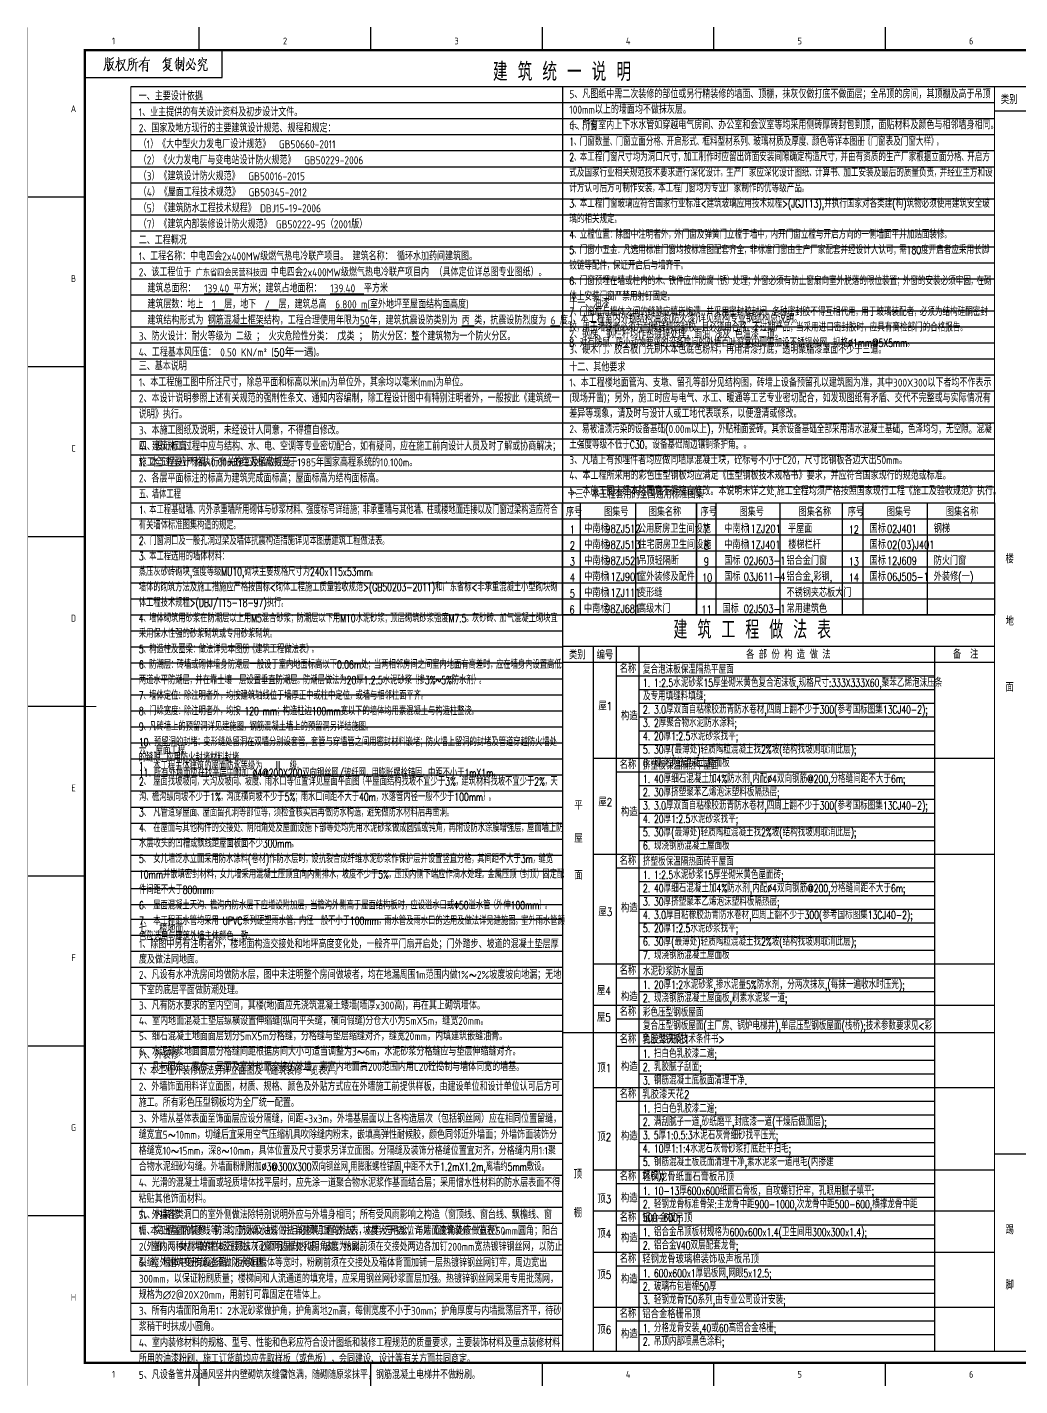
# Model space of a CAD drawing. Extents: x 43191 to 262577, y 21187 to 80637.
# Drawn here: x 43191 to 86589, y 21207 to 80617 of the extents above; entities that cross this region are included whole.
import ezdxf
from ezdxf.enums import TextEntityAlignment as Align

# ---------------------------------------------------------------- set-up
doc = ezdxf.new("R2010")
doc.units = 0
doc.header["$LTSCALE"] = 1000
doc.header["$MEASUREMENT"] = 0
doc.layers.add('PUB_TEXT', color=7, linetype='Continuous')
doc.layers.add('工程做法表', color=161, linetype='Continuous')
doc.styles.add('BIGFONT', font='geditxt.shx', dxfattribs={"bigfont": 'haiwenhz.shx'})
doc.styles.add('HZ', font='geditxt.shx', dxfattribs={"width": 0.7, "bigfont": 'hzfs_1.shx'})
doc.styles.get("Standard").update_dxf_attribs({"font": 'gbenor.shx', "bigfont": 'gbcbig.shx'})
doc.styles.add('TK', font='GEDITXT.SHX', dxfattribs={"width": 0.85, "height": 3.5, "bigfont": 'DXT.SHX'})

# ---------------------------------------------------------------- blocks, each defined once
blk = doc.blocks.new('GEDI_WK_A11')
at = {"color": 3}
for p, q in [((75, 584), (75, 594)), ((150, 584), (150, 594)), ((225, 584), (225, 594)), ((300, 584), (300, 594)), ((375, 584), (375, 594)), ((85, 572), (85, 584)), ((25, 572), (85, 572)), ((25, 519.75), (0, 519.75)), ((25, 445.5), (0, 445.5)), ((25, 371.25), (0, 371.25)), ((25, 297), (0, 297)), ((25, 222.75), (0, 222.75)), ((25, 148.5), (0, 148.5)), ((25, 74.25), (0, 74.25)), ((75, 0), (75, 10)), ((150, 0), (150, 10)), ((225, 0), (225, 10)), ((300, 0), (300, 10)), ((375, 0), (375, 10))]:
    blk.add_line(p, q, dxfattribs=at)
for points, const_width in [([(0, 0), (1050, 0), (1050, 594), (0, 594)], 0.1), ([(25, 10), (1040, 10), (1040, 584), (25, 584)], 1)]:
    blk.add_lwpolyline(points, close=True, dxfattribs=dict(at, const_width=const_width))
at = {"color": 3, "const_width": 0.5}
blk.add_lwpolyline([(30, 297), (0, 297)], dxfattribs=at)
at = {"color": 3}
for s, p in [('1', (37.5, 588)), ('2', (112.5, 588)), ('3', (187.5, 588)), ('4', (262.5, 588)), ('5', (337.5, 588)), ('6', (412.5, 588)), ('1', (37.5, 5)), ('2', (112.5, 5)), ('3', (187.5, 5)), ('4', (262.5, 5)), ('5', (337.5, 5)), ('6', (412.5, 5))]:
    blk.add_text(s, height=3, dxfattribs=at).set_placement(p, align=Align.MIDDLE)
for s, p in [('A', (20, 556.88)), ('B', (20, 482.62)), ('C', (20, 408.38)), ('D', (20, 334.12)), ('E', (20, 259.88)), ('F', (20, 185.62)), ('G', (20, 111.38)), ('H', (20, 37.12))]:
    blk.add_text(s, height=3, dxfattribs=at).set_placement(p, align=Align.CENTER)
blk = doc.blocks.new('GEDI_Copyright_2012')
at = {"color": 7, "lineweight": 0}
for points in [[(8.99, -3.43), (9.11, -3.83), (9.11, -5.03), (9.11, -5.93), (9.03, -6.73), (8.9, -7.33), (8.73, -8.03), (8.48, -8.53), (8.22, -8.93)], [(9.16, -5.48), (10.39, -5.28)], [(10.81, -3.53), (10.9, -4.03), (10.9, -4.68), (10.81, -5.53), (10.73, -6.33), (10.6, -7.03), (10.47, -7.68), (10.3, -8.23), (10.09, -8.72), (9.84, -9.08)], [(9.88, -3.13), (9.96, -3.43), (9.96, -5.33)], [(11.2, -5.43), (12.56, -5.08), (12.47, -4.93), (12.26, -5.58), (12, -6.38), (11.75, -6.98), (11.45, -7.63), (11.03, -8.23), (10.6, -8.68), (10.26, -9.03)], [(12.43, -3.23), (12.34, -3.38), (11.53, -3.88), (10.98, -4.13)], [(14.72, -4.88), (14.42, -5.73), (14.08, -6.43), (13.74, -7.13), (13.45, -7.63), (13.36, -7.78)], [(13.62, -5.08), (15.4, -4.68)], [(14.64, -3.13), (14.81, -3.38), (14.76, -3.33), (14.72, -9.13), (14.68, -8.72), (14.72, -8.13)], [(14.72, -5.63), (15.27, -6.03), (15.4, -6.33)], [(15.7, -4.48), (17.52, -4.18), (17.44, -4.03), (17.27, -4.68), (17.1, -5.43), (16.93, -5.93), (16.76, -6.43), (16.55, -6.93), (16.21, -7.48), (15.91, -7.98), (15.61, -8.43), (15.32, -8.72), (15.02, -8.98)], [(15.61, -5.23), (15.87, -5.28), (17.44, -8.72), (18.2, -8.83), (17.44, -8.63), (17.14, -8.08)], [(20.67, -3.38), (20.5, -3.48), (19.35, -4.13), (19.27, -3.73), (19.4, -4.13), (19.4, -5.43), (19.35, -6.23), (19.31, -6.78), (19.22, -7.33), (19.1, -7.83), (18.93, -8.33), (18.72, -8.68), (18.54, -8.98)], [(19.48, -6.38), (19.56, -6.33), (20.54, -6.18), (20.41, -6.23), (20.54, -4.68), (20.63, -4.88), (19.44, -5.13)], [(22.67, -3.58), (21.99, -3.98), (21.35, -4.13), (21.26, -3.73), (21.35, -4.33), (21.31, -4.93), (21.26, -5.58), (21.22, -6.13), (21.13, -6.63), (21.05, -7.18), (20.92, -7.58), (20.71, -7.88), (20.5, -8.23), (20.28, -8.53), (20.07, -8.78), (19.86, -8.98)], [(21.31, -5.53), (23.22, -5.23), (23.09, -5.18), (22.88, -5.28)], [(22.28, -5.43), (22.28, -9.13), (22.24, -8.88), (22.28, -8.48)], [(26.28, -2.98), (26.28, -3.23), (26.02, -4.08), (25.76, -4.68), (25.51, -5.08), (25.04, -5.83), (24.36, -6.63), (23.9, -7.13), (23.6, -7.38)], [(23.98, -4.83), (28.4, -4.43), (28.14, -4.33)], [(25.34, -5.53), (25.43, -5.73), (25.38, -9.03), (25.38, -9.33), (25.34, -9.03), (25.38, -8.68)], [(25.43, -5.73), (27.38, -5.53), (27.38, -5.43), (27.47, -5.53), (27.38, -5.58), (27.38, -9.08), (27.34, -9.28), (26.66, -8.63), (27.34, -9.18)], [(28.14, -4.33), (27.8, -4.48)], [(35.45, -3.03), (35.49, -3.23), (34.98, -4.18), (34.52, -4.83), (34.26, -5.23), (34.05, -5.53)], [(35.11, -4.08), (36.34, -3.93), (37.87, -3.68), (37.75, -3.63), (37.49, -3.73)], [(35.24, -4.43), (35.28, -4.73), (35.32, -5.58), (35.32, -6.38), (35.28, -6.23), (37.19, -5.93), (37.07, -5.93), (37.15, -4.23), (37.28, -4.38), (35.28, -4.68)], [(36.64, -5.28), (35.36, -5.48)], [(39.27, -5.63), (42.08, -5.33), (42.03, -5.33), (41.87, -5.28), (41.65, -5.38)], [(40.12, -3.58), (40.16, -3.88), (39.83, -4.93), (39.66, -5.23)], [(40.12, -4.48), (41.74, -4.33)], [(40.8, -3.03), (40.84, -3.28), (40.8, -9.23), (40.72, -8.88), (40.8, -8.53)], [(42.33, -4.33), (42.42, -4.58), (42.42, -7.33), (42.33, -6.83), (42.37, -6.53)], [(43.1, -3.13), (43.18, -3.43), (43.14, -8.23), (43.14, -8.53), (43.1, -8.78), (43.05, -8.88), (42.97, -8.98), (42.37, -8.23), (43.05, -8.88)], [(47.43, -3.48), (47.39, -4.03), (47.17, -4.73), (47, -5.28), (46.71, -5.88), (46.45, -6.48), (46.2, -6.88), (45.86, -7.38), (45.47, -7.78), (45.09, -8.13), (44.67, -8.48), (44.24, -8.72)], [(44.67, -5.43), (44.63, -5.93), (44.5, -6.48), (44.37, -6.83), (44.24, -7.03)], [(45.26, -4.88), (45.43, -5.63), (45.56, -6.18), (45.77, -6.68), (45.99, -7.23), (46.24, -7.63), (46.58, -7.93), (47.05, -8.28), (47.51, -8.43), (47.81, -8.48), (47.94, -8.48), (47.73, -7.78), (47.64, -7.13), (47.81, -8.48)], [(45.82, -3.53), (46.07, -3.93), (46.24, -4.28), (46.32, -4.48), (46.32, -4.63)], [(47.64, -5.43), (48.07, -5.93), (48.36, -6.28), (48.49, -6.58)], [(51.21, -5.48), (51.21, -5.83), (51.08, -6.58), (50.95, -7.03), (50.83, -7.43), (50.7, -7.78), (50.53, -8.13), (50.32, -8.43), (50.06, -8.68), (49.77, -8.93), (49.43, -9.18)], [(50.91, -4.68), (50.83, -4.98), (50.44, -5.43), (50.06, -5.83), (49.81, -6.03), (49.55, -6.23)], [(50.06, -3.98), (50.02, -4.33), (49.94, -4.58), (49.85, -4.83), (49.77, -4.98), (49.68, -5.03), (50.02, -4.43), (53.29, -4.13), (53.16, -4.03), (52.78, -4.83)], [(51.21, -3.03), (51.47, -3.58), (51.55, -3.93)], [(51.76, -4.78), (52.27, -5.13), (52.65, -5.43), (52.83, -5.68), (52.91, -5.88)], [(9.11, -6.38), (10.01, -6.28), (9.92, -6.13), (9.92, -8.38), (9.88, -8.08), (9.88, -7.68)], [(11.15, -6.08), (12.34, -8.63), (13.15, -8.68), (12.38, -8.58), (12.17, -8.28)], [(26.96, -6.58), (25.47, -6.73)], [(25.47, -7.68), (26.96, -7.53)], [(35.71, -6.38), (35.71, -6.53), (34.98, -7.43), (34.56, -7.78), (34.26, -8.03)], [(35.62, -6.88), (35.75, -6.98), (37.28, -6.68), (37.23, -6.53), (36.77, -7.33), (36.47, -7.68), (36.17, -7.98), (35.71, -8.38), (35.28, -8.72), (34.81, -8.98), (34.26, -9.23)], [(35.54, -7.38), (35.62, -7.43), (37.57, -8.98), (38.3, -8.93), (37.57, -8.93), (37.32, -8.78)], [(39.87, -6.13), (39.95, -6.68), (39.95, -6.78), (40, -8.28), (39.95, -7.98), (40, -7.73)], [(40, -6.58), (41.95, -6.28), (41.82, -6.13), (41.74, -6.53), (41.69, -7.18), (41.61, -7.63), (41.57, -7.93), (41.44, -8.08), (41.06, -7.58), (41.48, -8.03)], [(49.98, -6.68), (52.19, -6.43), (52.06, -6.28), (52.02, -6.58), (51.93, -8.18), (51.97, -8.63), (52.06, -8.78), (52.19, -8.88), (52.4, -8.88), (52.61, -8.88), (53.21, -8.88), (53.42, -8.78), (53.46, -8.72), (53.42, -7.68), (53.42, -8.78)]]:
    blk.add_lwpolyline(points, dxfattribs=at)
blk = doc.blocks.new('A$C7DF8697A')
for name, p in [('GEDI_WK_A11', (0, 0)), ('GEDI_Copyright_2012', (25, 584))]:
    blk.add_blockref(name, p)
at = {"style": 'TK', "width": 0.85}
for tag, height, p in [('PROJECTNAME', 4.75, (985, 44)), ('PHASE', 4, (1027, 44)), ('DRAWINGNAME', 4.75, (995, 31))]:
    blk.add_attdef(tag, text='', height=height, dxfattribs=at).set_placement(p, align=Align.MIDDLE_CENTER)
for tag, p, height in [('APPROVE', (872, 32.75), 3.5), ('DESIGN', (917, 32.75), 3.5), ('REVIEW1', (872, 25.75), 3.5), ('DRAW', (917, 25.75), 3.5), ('REVIEW2', (872, 18.75), 3.5), ('PROPORTION', (917, 18.75), 3.5), ('DRAWINGNUMBER', (967, 18.5), 4), ('CHECK', (872, 11.75), 3.5), ('DATE', (917, 11.75), 3.5), ('VERSION', (1033, 11.75), 3.5)]:
    blk.add_attdef(tag, p, '', height=height, dxfattribs=at)

msp = doc.modelspace()

# ---------------------------------------------------------------- linework, layer by layer
at = {"layer": '工程做法表'}
for p, q in [((67373, 59817.6), (67373, 54917.6)), ((69793.3, 59817.6), (69793.3, 54917.6)), ((73293.1, 59817.6), (73293.1, 54917.6)), ((76093.7, 59817.6), (76093.7, 54917.6)), ((79731, 59817.6), (79731, 54917.6)), ((82531.5, 59817.6), (82531.5, 54917.6)), ((66600.7, 54917.6), (85481.4, 54917.6))]:
    msp.add_line(p, q, dxfattribs=at)
at = {"layer": '工程做法表', "const_width": 50}
for points in [[(47715.8, 78017.6), (91170.1, 78017.6)], [(47715.8, 78017.6), (101644.4, 78017.6), (101644.4, 22717.6), (85481.4, 22717.6)], [(47715.8, 78017.6), (101644.4, 78017.6), (101644.4, 22717.6), (85481.4, 22717.6)], [(47720.1, 78017.6), (47720.1, 22717.6)], [(63878.9, 78017.6), (117807.5, 78017.6), (117807.5, 25954), (101644.4, 25954)], [(63878.9, 78017.6), (117807.5, 78017.6), (117804.6, 27154), (101644.4, 27154)], [(66600.7, 78017.6), (66600.7, 22717.6)], [(85481.4, 78017.6), (85481.4, 22717.6)], [(85475, 76954), (101644.4, 76954)], [(66600.7, 54917.6), (85481.4, 54917.6)], [(47715.8, 22717.6), (85481.4, 22717.6)]]:
    msp.add_lwpolyline(points, dxfattribs=at)
at = {"layer": '工程做法表'}
for points in [[(47715.8, 77317.6), (85481.4, 77317.6)], [(47715.8, 76617.6), (85481.4, 76617.6)], [(47715.8, 75917.6), (85481.4, 75917.6)], [(47715.8, 75217.6), (85481.4, 75217.6)], [(47715.8, 74517.6), (85481.4, 74517.6)], [(47715.8, 73817.6), (85481.4, 73817.6)], [(47715.8, 73117.6), (85481.4, 73117.6)], [(47715.8, 72417.6), (85481.4, 72417.6)], [(47715.8, 71717.6), (85481.4, 71717.6)], [(47715.8, 71017.6), (85481.4, 71017.6)], [(47715.8, 70317.6), (85481.4, 70317.6)], [(47715.8, 69617.6), (85481.4, 69617.6)], [(47715.8, 68917.6), (85481.4, 68917.6)], [(47715.8, 68217.6), (85481.4, 68217.6)], [(47715.8, 67517.6), (85481.4, 67517.6)], [(47715.8, 66817.6), (85481.4, 66817.6)], [(47715.8, 66117.6), (85481.4, 66117.6)], [(47715.8, 65417.6), (85481.4, 65417.6)], [(47715.8, 64717.6), (85481.4, 64717.6)], [(47715.8, 64017.6), (85481.4, 64017.6)], [(47715.8, 63317.6), (85481.4, 63317.6)], [(47715.8, 62617.6), (85481.4, 62617.6)], [(47715.8, 61917.6), (85481.4, 61917.6)], [(47715.8, 61217.6), (85481.4, 61217.6)], [(47715.8, 60517.6), (85481.4, 60517.6)], [(47715.8, 59817.6), (85481.4, 59817.6)], [(78819.1, 59817.6), (78819.1, 54917.6)], [(47715.8, 59117.6), (85481.4, 59117.6)], [(47715.8, 58417.6), (85481.4, 58417.6)], [(47715.8, 57717.6), (66600.7, 57717.6)], [(66600.7, 57717.6), (85481.4, 57717.6)], [(47715.8, 57017.6), (66600.7, 57017.6)], [(66600.7, 57017.6), (85481.4, 57017.6)], [(47715.8, 56317.6), (66600.7, 56317.6)], [(66600.7, 56317.6), (85481.4, 56317.6)], [(47715.8, 55617.6), (66600.7, 55617.6)], [(66600.7, 55617.6), (85481.4, 55617.6)], [(47715.8, 54917.6), (66600.7, 54917.6)], [(47715.8, 54217.6), (66600.7, 54217.6)], [(47715.8, 53517.6), (66600.7, 53517.6)], [(66600.7, 53554), (85481.4, 53554)], [(67938.6, 53554), (67938.6, 22717.6)], [(68938.6, 53554), (68938.6, 22717.6)], [(69938.6, 53554), (69938.6, 22717.6)], [(82854, 53554), (82854, 22717.6)], [(47715.8, 52817.6), (66600.7, 52817.6)], [(66600.7, 52854), (85481.4, 52854)], [(47715.8, 52117.6), (66600.7, 52117.6)], [(68938.6, 52254), (82854, 52254)], [(47715.8, 51417.6), (66600.7, 51417.6)], [(69938.6, 51654), (82854, 51654)], [(47715.8, 50717.6), (66600.7, 50717.6)], [(69938.6, 51054), (82854, 51054)], [(47715.8, 50017.6), (66600.7, 50017.6)], [(69938.6, 50454), (82854, 50454)], [(47715.8, 49317.6), (66600.7, 49317.6)], [(69938.6, 49854), (82854, 49854)], [(69938.6, 49254), (82854, 49254)], [(47715.8, 48617.6), (66600.7, 48617.6)], [(67938.6, 48654), (85481.4, 48654)], [(47715.8, 47917.6), (66600.7, 47917.6)], [(68938.6, 48054), (82854, 48054)], [(47715.8, 47217.6), (66600.7, 47217.6)], [(69938.6, 47454), (82854, 47454)], [(47715.8, 46517.6), (66600.7, 46517.6)], [(47715.8, 46517.6), (66600.7, 46517.6)], [(69938.6, 46854), (82854, 46854)], [(47715.8, 45817.6), (66600.7, 45817.6)], [(69938.6, 46254), (82854, 46254)], [(69938.6, 45654), (82854, 45654)], [(47715.8, 45117.6), (66600.7, 45117.6)], [(69938.6, 45054), (82854, 45054)], [(47715.8, 44417.6), (66600.7, 44417.6)], [(67938.6, 44454), (85481.4, 44454)], [(47715.8, 43717.6), (66600.7, 43717.6)], [(68938.6, 43854), (82854, 43854)], [(47715.8, 42952.8), (66600.7, 42952.8)], [(69938.6, 43254), (82854, 43254)], [(47715.8, 42252.8), (66600.7, 42252.8)], [(69938.6, 42654), (82854, 42654)], [(47715.8, 41617.6), (66600.7, 41617.6)], [(69938.6, 42054), (82854, 42054)], [(69938.6, 41454), (82854, 41454)], [(47715.8, 40917.6), (66600.7, 40917.6)], [(69938.6, 40854), (82854, 40854)], [(47715.8, 40217.6), (66600.7, 40217.6)], [(69938.6, 40254), (82854, 40254)], [(47715.8, 39517.6), (66600.7, 39517.6)], [(67938.6, 39654), (85481.4, 39654)], [(47715.8, 38817.6), (66600.7, 38817.6)], [(68938.6, 39054), (82854, 39054)], [(47715.8, 38117.6), (66600.7, 38117.6)], [(69938.6, 38454), (82854, 38454)], [(67938.6, 37854), (85481.4, 37854)], [(47715.8, 37417.6), (66600.7, 37417.6)], [(68938.6, 37254), (82854, 37254)], [(47715.8, 36717.6), (66600.7, 36717.6)], [(66600.7, 36654), (85481.4, 36654)], [(47715.8, 36017.6), (66600.7, 36017.6)], [(68938.6, 36054), (82854, 36054)], [(47715.8, 35317.6), (66600.7, 35317.6)], [(69938.6, 35454), (82854, 35454)], [(47715.8, 34617.6), (66600.7, 34617.6)], [(69938.6, 34854), (82854, 34854)], [(47715.8, 33917.6), (66600.7, 33917.6)], [(67938.6, 34254), (85481.4, 34254)], [(68938.6, 33654), (82854, 33654)], [(47715.8, 33217.6), (66600.7, 33217.6)], [(69938.6, 33054), (82854, 33054)], [(47715.8, 32517.6), (66600.7, 32517.6)], [(69938.6, 32454), (82854, 32454)], [(47715.8, 31817.6), (66600.7, 31817.6)], [(69938.6, 31854), (82854, 31854)], [(47715.8, 31117.6), (66600.7, 31117.6)], [(69938.6, 31254), (82854, 31254)], [(85481.4, 31354), (101644.4, 31354)], [(47715.8, 30417.6), (66600.7, 30417.6)], [(67938.6, 30654), (85481.4, 30654)], [(47715.8, 29717.6), (66600.7, 29717.6)], [(68938.6, 30054), (82854, 30054)], [(69938.6, 29454), (82854, 29454)], [(47715.8, 29017.6), (66600.7, 29017.6)], [(67938.6, 28854), (85481.4, 28854)], [(47711.5, 28317.6), (66600.7, 28317.6)], [(68938.6, 28254), (82854, 28254)], [(69938.6, 28254), (82854, 28254)], [(47715.8, 27617.6), (66600.7, 27617.6)], [(69938.6, 27654), (82854, 27654)], [(69938.6, 27654), (82854, 27654)], [(47715.8, 26917.6), (66600.7, 26917.6)], [(67938.6, 27054), (85481.4, 27054)], [(47715.8, 26217.6), (66600.7, 26217.6)], [(47715.8, 26217.6), (66600.7, 26217.6)], [(68938.6, 26454), (82854, 26454)], [(69938.6, 26454), (82854, 26454)], [(69938.6, 25854), (82854, 25854)], [(47715.8, 25517.6), (66600.7, 25517.6)], [(47715.8, 25517.6), (66600.7, 25517.6)], [(69938.6, 25254), (82854, 25254)], [(69938.6, 25254), (82854, 25254)], [(47715.8, 24817.6), (66600.7, 24817.6)], [(67938.6, 24654), (85481.4, 24654)], [(47715.8, 24117.6), (66600.7, 24117.6)], [(68938.6, 24054), (82854, 24054)], [(69938.6, 24054), (82854, 24054)], [(47715.8, 23417.6), (66600.7, 23417.6)], [(69938.6, 23454), (82854, 23454)]]:
    msp.add_lwpolyline(points, dxfattribs=at)
for points in [[(66600.7, 59817.6), (72460.1, 59817.6), (72460.1, 54917.6), (66600.7, 54917.6)], [(72460.1, 59817.6), (85481.4, 59817.6), (85481.4, 54917.6), (72460.1, 54917.6)]]:
    msp.add_lwpolyline(points, close=True, dxfattribs=at)

# ---------------------------------------------------------------- block references
at = {"xscale": 100, "yscale": 100, "zscale": 100}
msp.add_blockref('A$C7DF8697A', (43215.8, 21212.3), dxfattribs=at)

# ---------------------------------------------------------------- texts
at = {"layer": 'PUB_TEXT', "width": 0.8}
for s, style, p in [('建 筑 统 一 说 明 ', 'HZ', (63554.9, 78265.5)), ('建 筑 工 程 做 法 表 ', 'BIGFONT', (71445.9, 53870.9))]:
    msp.add_text(s, height=800, dxfattribs=dict(at, style=style)).set_placement(p)
at = {"layer": 'PUB_TEXT', "linetype": 'Continuous', "style": 'BIGFONT', "width": 0.8}
for s, p in [('类别', (86122.7, 77266)), ('楼', (86146.7, 57179.8)), ('地', (86146.7, 54452.5)), ('类别', (67242, 52983.1)), ('编号', (68450.2, 52983.1)), ('备  注', (84219.4, 53013.9)), ('名称', (69454.8, 52383.1)), ('面', (86146.7, 51567.5)), ('屋1', (68464.6, 50751.8)), ('名称', (69454.8, 48183.1)), ('平', (67293.5, 46404.1)), ('屋2', (68464.6, 46551.8)), ('屋', (67293.5, 44964.8)), ('名称', (69454.8, 43983.1)), ('面', (67293.5, 43347)), ('屋3', (68464.6, 41751.8)), ('名称', (69454.8, 39183.1)), ('屋4', (68403.2, 38307.1)), ('屋5', (68403.2, 37137.3)), ('名称', (69454.8, 37383.1)), ('名称', (69454.8, 36183.1)), ('顶1', (68424.1, 34924.3)), ('名称', (69454.8, 33783.1)), ('顶2', (68424.1, 31912.3)), ('顶', (67266, 30272.6)), ('名称', (69454.8, 30183.1)), ('顶3', (68424.1, 29200.3)), ('棚', (67266, 28584)), ('名称', (69454.8, 28383.1)), ('顶4', (68424.1, 27680.9)), ('踢', (86146.7, 27843)), ('名称', (69454.8, 26583.1)), ('顶5', (68424.1, 25880.9)), ('脚', (86146.7, 25430.6)), ('名称', (69454.8, 24183.1)), ('顶6', (68424.1, 23480.9))]:
    msp.add_text(s, height=350, dxfattribs=at).set_placement(p, align=Align.CENTER)
at = {"layer": 'PUB_TEXT', "linetype": 'Continuous'}
for s, style, width, p in [('序号', 'HZ', 0.75, (66747.4, 59239.2)), ('图集号', 'HZ', 0.75, (68414.5, 59239.2)), ('图集名称', 'HZ', 0.75, (70365.4, 59239.2)), ('序号', 'HZ', 0.75, (72631.2, 59239.2)), ('图集号', 'HZ', 0.75, (74334.6, 59239.2)), ('图集名称', 'HZ', 0.75, (76919.3, 59239.2)), ('序号', 'HZ', 0.75, (79069.1, 59239.2)), ('图集号', 'HZ', 0.75, (80772.5, 59239.2)), ('图集名称', 'HZ', 0.75, (83357.2, 59239.2)), ('1', 'HZ', 0.75, (66915.4, 58474.3)), ('中南标', 'HZ', 0.75, (67546.7, 58510.2)), ('98ZJ512', 'HZ', 0.75, (68472, 58510.2)), ('公用厨房卫生间设施', 'HZ', 0.75, (69890.8, 58510.2)), ('7', 'HZ', 0.75, (72774.8, 58474.3)), ('中南标', 'HZ', 0.75, (73678.3, 58510.2)), ('11ZJ201', 'HZ', 0.75, (74603.5, 58510.2)), ('平屋面', 'HZ', 0.75, (76454.7, 58510.2)), ('12', 'HZ', 0.75, (79104.1, 58474.3)), ('国标', 'HZ', 0.75, (80027.7, 58510.2)), ('02J401', 'HZ', 0.75, (80783.1, 58510.2)), ('钢梯', 'HZ', 0.75, (82828.3, 58510.2)), ('02(03)J401', 'HZ', 0.75, (80783.1, 57810.2)), ('2', 'HZ', 0.75, (66915.4, 57774.3)), ('中南标', 'HZ', 0.75, (67546.7, 57810.2)), ('98ZJ513', 'HZ', 0.75, (68472, 57810.2)), ('住宅厨房卫生间设施', 'HZ', 0.75, (69915.4, 57810.2)), ('8', 'HZ', 0.75, (72773.7, 57774.3)), ('中南标', 'HZ', 0.75, (73668.7, 57810.2)), ('11ZJ401', 'HZ', 0.75, (74594, 57810.2)), ('楼梯栏杆', 'HZ', 0.75, (76469.3, 57810.2)), ('国标', 'HZ', 0.75, (80027.7, 57810.2)), ('3', 'HZ', 0.75, (66915.4, 57074.3)), ('中南标', 'HZ', 0.75, (67546.7, 57110.2)), ('98ZJ521', 'HZ', 0.75, (68472, 57110.2)), ('吊顶轻隔断', 'HZ', 0.75, (69915.4, 57110.2)), ('9', 'HZ', 0.75, (72773.7, 57074.3)), ('国标', 'HZ', 0.75, (73662, 57110.2)), ('02J603-1', 'HZ', 0.75, (74515.1, 57110.2)), ('铝合金门窗', 'HZ', 0.75, (76390.4, 57110.2)), ('13', 'HZ', 0.75, (79104.1, 57074.3)), ('国标', 'HZ', 0.75, (80027.7, 57110.2)), ('12J609', 'HZ', 0.75, (80783.1, 57110.2)), ('防火门窗', 'HZ', 0.75, (82828.3, 57110.2)), ('4', 'HZ', 0.75, (66915.4, 56374.3)), ('中南标', 'HZ', 0.75, (67543.8, 56410.2)), ('11ZJ901', 'HZ', 0.75, (68469.1, 56410.2)), ('室外装修及配件', 'HZ', 0.75, (69899.7, 56410.2)), ('10', 'HZ', 0.75, (72695.8, 56374.3)), ('国标', 'HZ', 0.75, (73662, 56410.2)), ('03J611-4', 'HZ', 0.75, (74515.1, 56410.2)), ('铝合金,彩钢,', 'HZ', 0.75, (76390.4, 56410.2)), ('14', 'HZ', 0.75, (79104.1, 56374.3)), ('国标', 'HZ', 0.75, (80027.7, 56410.2)), ('06J505-1', 'HZ', 0.75, (80783.1, 56410.2)), ('外装修(一)', 'HZ', 0.75, (82828.3, 56410.2)), ('5', 'HZ', 0.75, (66915.4, 55674.3)), ('中南标', 'HZ', 0.75, (67543.8, 55710.2)), ('11ZJ111', 'HZ', 0.75, (68469.1, 55710.2)), ('变形缝', 'HZ', 0.75, (69899.7, 55710.2)), ('不锈钢夹芯板大门', 'HZ', 0.75, (76390.4, 55710.2)), ('6', 'HZ', 0.75, (66899.2, 54974.3)), ('中南标', 'HZ', 0.75, (67534.7, 55010.2)), ('98ZJ681', 'HZ', 0.75, (68460, 55010.2)), ('高级木门', 'HZ', 0.75, (69895.3, 55010.2)), ('11', 'HZ', 0.75, (72666.3, 54974.3)), ('国标', 'HZ', 0.75, (73589.8, 55010.2)), ('02J503-1', 'HZ', 0.75, (74515.1, 55010.2)), ('常用建筑色', 'HZ', 0.75, (76390.4, 55010.2)), ('各 部 份 构 造 做 法', 'BIGFONT', 0.8, (74618.5, 53002.3)), ('构造', 'BIGFONT', 0.8, (69151.2, 50316.7)), ('构造', 'BIGFONT', 0.8, (69151.2, 46116.7)), ('构造', 'BIGFONT', 0.8, (69151.2, 41916.7)), ('构造', 'BIGFONT', 0.8, (69151.2, 38036.2)), ('乳胶漆天花1', 'BIGFONT', 0.8, (70085.7, 36163.9)), ('构造', 'BIGFONT', 0.8, (69151.2, 34978.1)), ('乳胶漆天花2', 'BIGFONT', 0.8, (70085.7, 33763.9)), ('构造', 'BIGFONT', 0.8, (69151.2, 31944.3)), ('轻钢龙骨纸面石膏板吊顶', 'BIGFONT', 0.8, (70085.7, 30163.9)), ('构造', 'BIGFONT', 0.8, (69151.2, 29232.4)), ('铝合金板吊顶', 'BIGFONT', 0.8, (70085.7, 28363.9)), ('构造', 'BIGFONT', 0.8, (69151.2, 27489.1)), ('轻钢龙骨玻璃棉装饰吸声板吊顶', 'BIGFONT', 0.8, (70085.7, 26563.9)), ('构造', 'BIGFONT', 0.8, (69151.2, 25689.1)), ('铝合金格栅吊顶', 'BIGFONT', 0.8, (70085.7, 24163.9)), ('构造', 'BIGFONT', 0.8, (69151.2, 23289.1))]:
    msp.add_text(s, height=350, dxfattribs=dict(at, style=style, width=width)).set_placement(p)
at = {"layer": 'PUB_TEXT', "linetype": 'Continuous', "char_height": 350, "attachment_point": 1}
for s, insert, width, line_spacing_factor, style in [('{\\Fgbenor,gbcbig|c134;\\W1;5、凡图纸中需二次装修的部位或另行精装修的墙面、顶棚，抹灰仅做打底不做面层；全吊顶的房间，其顶棚及高于吊顶100mm以上的墙面均不做抹灰层。\\P6、所有室内上下水水管如穿越电气房间、办公室和会议室等均采用侧砖厚砖封包到顶，面贴材料及颜色与相邻墙身相同。}', (66891.5, 77862.1), 18587.731, 1.16, 'HZ'), ('{\\Fgbenor,gbcbig|c134;一、主要设计依据\\P1、业主提供的有关设计资料及初步设计文件。\\P2、国家及地方现行的主要建筑设计规范、规程和规定：\\P（1）《大中型火力发电厂设计规范》  GB50660-2011\\P（2）《火力发电厂与变电站设计防火规范》  GB50229-2006\\P（3）《建筑设计防火规范》  GB50016-2015\\P（4）《屋面工程技术规范》  GB50345-2012\\P（5）《建筑防水工程技术规程》 DBJ15-19-2006\\P（7）《建筑内部装修设计防火规范》 GB50222-95（2001版）}', (48067.3, 77773.3), 18533.418, 1.2, 'BIGFONT'), ('十{\\Fgbenor,gbcbig|c134;、}门窗\\P1{\\Fgbenor,gbcbig|c134;、}门窗数量{\\Fgbenor,gbcbig|c134;、}门窗立面分格{\\Fgbenor,gbcbig|c134;、}开启形式{\\Fgbenor,gbcbig|c134;、}框料型材系列{\\Fgbenor,gbcbig|c134;、}玻璃材质及厚度{\\Fgbenor,gbcbig|c134;、}颜色等详本图册{\\Fgbenor,gbcbig|c134;《}门窗表及门窗大样{\\Fgbenor,gbcbig|c134;》。}\\P2{\\Fgbenor,gbcbig|c134;、}本工程门窗尺寸均为洞口尺寸{\\Fgbenor,gbcbig|c134;，}加工制作时应留出饰面安装间隙确定构造尺寸{\\Fgbenor,gbcbig|c134;，}并由有资质的生产厂家根据立面分格{\\Fgbenor,gbcbig|c134;、}开启方式及国家行业相关规范技术要求进行深化设计{\\Fgbenor,gbcbig|c134;。}生产厂家应深化设计图纸{\\Fgbenor,gbcbig|c134;、}计算书{\\Fgbenor,gbcbig|c134;、}加工安装及最后的质量负责{\\Fgbenor,gbcbig|c134;，}并经业主方和设计方认可后方可制作安装{\\Fgbenor,gbcbig|c134;，}本工程门窗均为专业厂家制作的优等级产品{\\Fgbenor,gbcbig|c134;。}\\P3{\\Fgbenor,gbcbig|c134;、}本工程门窗玻璃应符合国家行业标准<建筑玻璃应用技术规程>(JGJ113),并执行国家对各类建(构)筑物必须使用建筑安全玻璃的相关规定{\\Fgbenor,gbcbig|c134;。}\\P4{\\Fgbenor,gbcbig|c134;、}立樘位置{\\Fgbenor,gbcbig|c134;：}除图中注明者外{\\Fgbenor,gbcbig|c134;，}外门窗及弹簧门立樘于墙中{\\Fgbenor,gbcbig|c134;，}内开门窗立樘与开启方向的一侧墙面平并加贴面装修{\\Fgbenor,gbcbig|c134;。}\\P5{\\Fgbenor,gbcbig|c134;、}门窗小五金{\\Fgbenor,gbcbig|c134;：}凡选用标准门窗均按标准图配套齐全{\\Fgbenor,gbcbig|c134;，}非标准门窗由生产厂家配套并经设计人认可{\\Fgbenor,gbcbig|c134;；}需180度开启者应采用长脚铰链等配件{\\Fgbenor,gbcbig|c134;，}保证开启后与墙齐平{\\Fgbenor,gbcbig|c134;。}\\P6{\\Fgbenor,gbcbig|c134;、}门窗预埋在墙或柱内的木{\\Fgbenor,gbcbig|c134;、}铁件应作防腐{\\Fgbenor,gbcbig|c134;（}锈{\\Fgbenor,gbcbig|c134;）}处理{\\Fgbenor,gbcbig|c134;；}外窗必须有防止窗扇向室外脱落的限位装置{\\Fgbenor,gbcbig|c134;；}外窗的安装必须牢固{\\Fgbenor,gbcbig|c134;，}在砌体上安装门窗严禁用射钉固定{\\Fgbenor,gbcbig|c134;。}\\P7{\\Fgbenor,gbcbig|c134;、}门窗框与墙体之间的缝隙应填嵌饱满{\\Fgbenor,gbcbig|c134;，}并采用密封胶封闭{\\Fgbenor,gbcbig|c134;。}各种密封胶不得互相代用{\\Fgbenor,gbcbig|c134;，}用于玻璃装配者{\\Fgbenor,gbcbig|c134;，}必须为结构硅酮密封胶{\\Fgbenor,gbcbig|c134;，}用于堵缝者必须为耐候硅酮密封胶{\\Fgbenor,gbcbig|c134;，}且必须用合格{\\Fgbenor,gbcbig|c134;、}不过期产品{\\Fgbenor,gbcbig|c134;；}当采用进口密封胶时{\\Fgbenor,gbcbig|c134;，}应具有商检部门的合格报告{\\Fgbenor,gbcbig|c134;。}\\P8{\\Fgbenor,gbcbig|c134;、}对有防鼠{\\Fgbenor,gbcbig|c134;、}防小动物要求的设备房间的外墙百叶窗室内侧需加设不锈钢丝网{\\Fgbenor,gbcbig|c134;，}规格∅1mm@5X5mm{\\Fgbenor,gbcbig|c134;。}', (66891.5, 76462.1), 18587.731, 1.16, 'HZ'), ('{\\Fgbenor,gbcbig|c134;二、工程概况\\P1、工程名称：中电四会2x400MW级燃气热电冷联产项目。 建筑名称： \\C6;循环水加药间\\C256;建筑图。\\P2、该工程位于\\Fgbenor|c134; \\Fgeditxt,dxt|c134;\\H0.8571x;\\W0.8;广东省四会民营科技园 \\Fgbenor,gbcbig|c134;\\H1.167x;\\W1;中电四会2x400MW级燃气热电冷联产项目内} {\\Fgbenor,gbcbig|c134;（具体定位详总图专业图纸）。\\P  建筑总面积： \\A1;\\L\\C6; 139.40 \\A0;\\l\\C256;平方米；建筑占地面积： \\A1;\\L\\C6; 139.40  \\A0;\\l\\C256;平方米                                   \\P  建筑层数：地上\\L  1  \\l层，地下\\L  /  \\l层，建筑总高 \\L\\C6; 6.800 \\C256;m\\l(室外地坪至屋面结构面高度)\\P  建筑结构形式为\\L \\C6;钢筋混凝土框架\\l\\C256;结构，工程合理使用年限为\\L\\C6;50\\l\\C256;年，建筑抗震设防类别为\\L\\C6; 丙 \\l\\C256;类，抗震设防烈度为\\L 6 \\l度。\\P3、防火设计：耐火等级为 二级 ； 火灾危险性分类：\\C6; }戊{\\Fgbenor,gbcbig|c134;\\H0.9997x;类\\C6; \\C256;； 防火分区：整个建筑物为一个防火分区。      \\P4、工程基本风压值： \\C6;0.50 \\C256;KN/m²\\C6; (\\Fgeditxt|c0;\\W0.8;\\C256;50}年一遇{\\Fgbenor,gbcbig|c134;\\C6;)\\C256;。   }', (48067.3, 71473.3), 18533.418, 1.2, 'BIGFONT'), ('{\\Fgbenor,gbcbig|c134;\\W1;十一、油漆\\P1、本工程室内外钢结构油漆(防火漆)详见结构专业钢结构总说明。\\P2、钢梯、钢栏杆均作热镀锌处理，面油 \\C6;浅灰 \\C256;色油漆二道。\\P3、硬木门，胶合板门先刷木本色底色粉料，再用清漆打底，透明聚脂漆罩面不少于三道。}', (66893.6, 68722.1), 18587.731, 1.16, 'HZ'), ('{\\Fgbenor,gbcbig|c134;\\W1;三、基本说明\\P1、本工程施工图中所注尺寸，除总平面和标高以米(m)为单位外，其余均以毫米(mm)为单位。\\P2、本设计说明参照上述有关规范的强制性条文、通知内容编制，除工程设计图中有特别注明者外，一般按此《建筑统一说明》执行。\\P3、本施工图纸及说明，未经设计人同意，不得擅自修改。\\P4、建筑施工过程中应与结构、水、电、空调等专业密切配合，如有疑问，应在施工前向设计人员及时了解或协商解决；施工全过程应严格执行有关施工及验收规范。}', (48072, 65962.1), 18533.418, 1.2, 'BIGFONT'), ('{\\Fgbenor,gbcbig|c134;\\W1;十二、其他要求\\P1、本工程楼地面管沟、支墩、留孔等部分见结构图，砖墙上设备预留孔以建筑图为准，其中300X300以下者均不作表示(现场开凿)；另外，施工时应与电气、水工、暖通等工艺专业密切配合，如发现图纸有矛盾、交代不完整或与实际情况有差异等现象，请及时与设计人或工地代表联系，以便澄清或修改。\\P2、}易被油渍污染的设备基础({\\Fgbenor,gbcbig|c134;\\W1;0.00m以上}){\\fSimSun|b0|i0|c134|p2;，}外贴釉面瓷砖{\\fSimSun|b0|i0|c134|p2;。}其余设备基础全部采用清水混凝土基础{\\fSimSun|b0|i0|c134|p2;，}色泽均匀{\\fSimSun|b0|i0|c134|p2;，}无空隙{\\fSimSun|b0|i0|c134|p2;。}混凝土强度等级不低于C30{\\fSimSun|b0|i0|c134|p2;。}设备基础周边镶铜条护角{\\fSimSun|b0|i0|c134|p2;。\\Fgbenor,gbcbig|c134;\\W1;。\\P3、凡墙上有预埋件者均应做同墙厚混凝土块，砼标号不小于C20，尺寸比钢板各边大出50mm。\\P4、本工程所采用的彩色压型钢板均应满足《压型钢板技术规格书》要求，并应符合国家现行的规范或标准。\\P5、本施工图未经本院同意不得擅自修改。本说明未详之处,施工全程均须严格按照国家现行工程《施工及验收规范》执行。}', (66893.6, 65922.1), 18587.731, 1.16, 'HZ'), ('{\\Fgbenor,gbcbig|c134;四、设计标高\\P1、本工程设计标高+0.00m的绝对标高相当于\\C6;1985年国家高程系统\\C256;的\\C6;10.100m\\C256;。\\P2、各层平面标注的标高为建筑完成面标高；屋面标高为结构面标高。}', (48072, 62462.1), 18533.418, 1.2, 'BIGFONT'), ('{\\W0.7;五\\Fgbenor,gbcbig|c134;、\\Fgeditxt,dxt|c134;墙体工程\\P1\\Fgbenor,gbcbig|c134;、\\Fgeditxt,dxt|c134;本工程基础墙\\Fgbenor,gbcbig|c134;、\\Fgeditxt,dxt|c134;内外承重墙所用砌体与砂浆材料\\Fgbenor,gbcbig|c134;、\\Fgeditxt,dxt|c134;强度标号详结施\\Fgbenor,gbcbig|c134;；\\Fgeditxt,dxt|c134;非承重墙与其他墙\\Fgbenor,gbcbig|c134;、\\Fgeditxt,dxt|c134;柱或楼地面连接以及门窗过梁构造应符合有关墙体标准图集构造的规定\\Fgbenor,gbcbig|c134;。\\Fgeditxt,dxt|c134;\\P2\\Fgbenor,gbcbig|c134;、\\Fgeditxt,dxt|c134;门窗洞口及一般孔洞过梁及墙体抗震构造措施详见本图册建筑工程做法表\\Fgbenor,gbcbig|c134;。\\Fgeditxt,dxt|c134;\\P3\\Fgbenor,gbcbig|c134;、\\Fgeditxt,dxt|c134;本工程选用的墙体材料\\Fgbenor,gbcbig|c134;：\\Fgeditxt,dxt|c134;\\P\\C6;蒸压灰砂砖砌块,强度等级MU10,砌块主要规格尺寸为240x115x53mm\\Fgbenor,gbcbig|c134;。\\P\\Fgeditxt,dxt|c134;\\C256;墙体的砌筑方法及施工措施应严格按国标<砌体工程施工质量验收规范>(GB50203-2011)和广东省标<非承重混凝土小型砌块砌体工程技术规程>(DBJ/T15-18-97)执行\\Fgbenor,gbcbig|c134;。\\Fgeditxt,dxt|c134;\\P4\\Fgbenor,gbcbig|c134;、\\Fgeditxt,dxt|c134;墙体砌筑用砂浆在防潮层以上用M5混合砂浆\\Fgbenor,gbcbig|c134;；\\Fgeditxt,dxt|c134;防潮层以下用M10水泥砂浆\\Fgbenor,gbcbig|c134;；\\Fgeditxt,dxt|c134;顶层砌筑砂浆强度M7.5\\Fgbenor,gbcbig|c134;。\\Fgeditxt,dxt|c134;灰砂砖\\Fgbenor,gbcbig|c134;、\\Fgeditxt,dxt|c134;加气混凝土砌块宜采用保水性强的砂浆砌筑或专用砂浆砌筑\\Fgbenor,gbcbig|c134;。\\Fgeditxt,dxt|c134;\\P5\\Fgbenor,gbcbig|c134;、\\Fgeditxt,dxt|c134;构造柱及圈梁\\Fgbenor,gbcbig|c134;：\\Fgeditxt,dxt|c134;做法详见本图册\\Fgbenor,gbcbig|c134;《\\Fgeditxt,dxt|c134;建筑工程做法表\\Fgbenor,gbcbig|c134;》。\\Fgeditxt,dxt|c134;\\P6\\Fgbenor,gbcbig|c134;、\\Fgeditxt,dxt|c134;防潮层\\Fgbenor,gbcbig|c134;：\\Fgeditxt,dxt|c134;砖墙或砌体墙身防潮层一般设于室内地面标高以下0.06m处\\Fgbenor,gbcbig|c134;；\\Fgeditxt,dxt|c134;当两相邻房间之间室内地面有高差时\\Fgbenor,gbcbig|c134;，\\Fgeditxt,dxt|c134;应在墙身内设置高低两道水平防潮层\\Fgbenor,gbcbig|c134;，\\Fgeditxt,dxt|c134;并在靠土壤一层设置垂直防潮层\\Fgbenor,gbcbig|c134;。\\Fgeditxt,dxt|c134;防潮层做法为20厚1:2.5水泥砂浆\\Fgbenor,gbcbig|c134;（\\Fgeditxt,dxt|c134;掺3%~5%防水剂\\Fgbenor,gbcbig|c134;）。\\Fgeditxt,dxt|c134;\\P7\\Fgbenor,gbcbig|c134;、\\Fgeditxt,dxt|c134;墙体定位\\Fgbenor,gbcbig|c134;：\\Fgeditxt,dxt|c134;除注明者外\\Fgbenor,gbcbig|c134;，\\Fgeditxt,dxt|c134;均按建筑轴线位于墙厚正中或柱中定位\\Fgbenor,gbcbig|c134;，\\Fgeditxt,dxt|c134;或墙与相邻柱面平齐\\Fgbenor,gbcbig|c134;。\\Fgeditxt,dxt|c134;\\P8\\Fgbenor,gbcbig|c134;、\\Fgeditxt,dxt|c134;门垛宽度\\Fgbenor,gbcbig|c134;：\\Fgeditxt,dxt|c134;除注明者外\\Fgbenor,gbcbig|c134;，\\Fgeditxt,dxt|c134;均按 \\C6;120 \\C256;mm\\Fgbenor,gbcbig|c134;；\\Fgeditxt,dxt|c134;构造柱边100mm宽以下的墙体均用素混凝土与构造柱整浇\\Fgbenor,gbcbig|c134;。\\Fgeditxt,dxt|c134;\\P9\\Fgbenor,gbcbig|c134;、\\Fgeditxt,dxt|c134;凡砖墙上的预留洞详见建施图\\Fgbenor,gbcbig|c134;，\\Fgeditxt,dxt|c134;钢筋混凝土墙上的预留洞另详结施图\\Fgbenor,gbcbig|c134;。\\Fgeditxt,dxt|c134;\\P10\\Fgbenor,gbcbig|c134;、\\Fgeditxt,dxt|c134;预留洞的封堵\\Fgbenor,gbcbig|c134;：\\Fgeditxt,dxt|c134;变形缝处留洞在双墙分别设套管\\Fgbenor,gbcbig|c134;，\\Fgeditxt,dxt|c134;套管与穿墙管之间用密封材料嵌堵\\Fgbenor,gbcbig|c134;；\\Fgeditxt,dxt|c134;防火墙上留洞的封堵及管道穿越防火墙处的缝隙\\Fgbenor,gbcbig|c134;，\\Fgeditxt,dxt|c134;应用防火封堵材料封堵\\Fgbenor,gbcbig|c134;。\\Fgeditxt,dxt|c134;\\P11\\Fgbenor,gbcbig|c134;、\\Fgeditxt,dxt|c134;所有外墙面应在找平层中附加 ∅4@200X200双向钢丝网/玻纤网\\Fgbenor,gbcbig|c134;，\\Fgeditxt,dxt|c134;用膨胀螺栓锚固\\Fgbenor,gbcbig|c134;，\\Fgeditxt,dxt|c134;中距不小于1mX1m\\Fgbenor,gbcbig|c134;。}', (48072, 60362.1), 18528.702, 1.16, 'BIGFONT'), ('{\\Fgbenor,gbcbig|c134;\\W1;十三、本工程套用的全国通用标准图集}', (66817.3, 60362.1), 21366.652, 1.2, 'HZ'), ('{\\W0.7;六\\Fgbenor,gbcbig|c134;、\\Fgeditxt,dxt|c134; 屋面工程\\P1\\Fgbenor,gbcbig|c134;、\\Fgeditxt,dxt|c134; 本工程主体建筑的屋面防水等级为 \\Fgbenor,gbcbig|c134;\\C6;  \\W1;Ⅱ\\W0.7; \\Fgeditxt,dxt|c134;\\C256; 级\\Fgbenor,gbcbig|c134;。\\Fgeditxt,dxt|c134;\\P2\\Fgbenor,gbcbig|c134;、\\Fgeditxt,dxt|c134; 屋面找坡坡向\\Fgbenor,gbcbig|c134;，\\Fgeditxt,dxt|c134;天沟及坡向\\Fgbenor,gbcbig|c134;、\\Fgeditxt,dxt|c134;坡度\\Fgbenor,gbcbig|c134;、\\Fgeditxt,dxt|c134;雨水口等位置详见屋面平面图\\Fgbenor,gbcbig|c134;（\\Fgeditxt,dxt|c134;平屋面结构找坡不宜少于3%\\Fgbenor,gbcbig|c134;，\\Fgeditxt,dxt|c134;建筑材料找坡不宜少于2%\\Fgbenor,gbcbig|c134;，\\Fgeditxt,dxt|c134;天沟\\Fgbenor,gbcbig|c134;、\\Fgeditxt,dxt|c134;檐沟纵向坡不少于1%\\Fgbenor,gbcbig|c134;，\\Fgeditxt,dxt|c134;沟底横向坡不少于5%\\Fgbenor,gbcbig|c134;；\\Fgeditxt,dxt|c134;雨水口间距不大于40m\\Fgbenor,gbcbig|c134;，\\Fgeditxt,dxt|c134;水落管内径一般不少于100mm\\Fgbenor,gbcbig|c134;）。\\Fgeditxt,dxt|c134;\\P3\\Fgbenor,gbcbig|c134;、\\Fgeditxt,dxt|c134; 凡管道穿屋面\\Fgbenor,gbcbig|c134;、\\Fgeditxt,dxt|c134;屋面留孔洞等部位等\\Fgbenor,gbcbig|c134;，\\Fgeditxt,dxt|c134;须检查核实后再做防水构造\\Fgbenor,gbcbig|c134;，\\Fgeditxt,dxt|c134;避免做防水材料后再凿洞\\Fgbenor,gbcbig|c134;。\\Fgeditxt,dxt|c134;\\P4\\Fgbenor,gbcbig|c134;、\\Fgeditxt,dxt|c134; 在屋面与其他构件的交接处\\Fgbenor,gbcbig|c134;、\\Fgeditxt,dxt|c134;阴阳角处及屋面设施下部等处均先用水泥砂浆做成圆弧或钝角\\Fgbenor,gbcbig|c134;，\\Fgeditxt,dxt|c134;再附设防水涂膜增强层\\Fgbenor,gbcbig|c134;，\\Fgeditxt,dxt|c134;屋面墙上防水层收头的凹槽或飘线距屋面板面不少300mm\\Fgbenor,gbcbig|c134;。\\Fgeditxt,dxt|c134;\\P5\\Fgbenor,gbcbig|c134;、\\Fgeditxt,dxt|c134; 女儿墙泛水立面采用防水涂料(卷材)作防水层时\\Fgbenor,gbcbig|c134;，\\Fgeditxt,dxt|c134;设抗裂合成纤维水泥砂浆作保护层并设置竖直分格\\Fgbenor,gbcbig|c134;，\\Fgeditxt,dxt|c134;其间距不大于3m\\Fgbenor,gbcbig|c134;，\\Fgeditxt,dxt|c134;缝宽10mm并嵌填密封材料\\Fgbenor,gbcbig|c134;；\\Fgeditxt,dxt|c134;女儿墙采用混凝土压顶宜向内侧排水\\Fgbenor,gbcbig|c134;，\\Fgeditxt,dxt|c134;坡度不少于5%\\Fgbenor,gbcbig|c134;，\\Fgeditxt,dxt|c134;压顶内侧下端应作滴水处理\\Fgbenor,gbcbig|c134;。\\Fgeditxt,dxt|c134;金属压顶\\Fgbenor,gbcbig|c134;（\\Fgeditxt,dxt|c134;封顶\\Fgbenor,gbcbig|c134;）\\Fgeditxt,dxt|c134;固定配件间距不大于800mm\\Fgbenor,gbcbig|c134;。\\Fgeditxt,dxt|c134; \\P6\\Fgbenor,gbcbig|c134;、\\Fgeditxt,dxt|c134; 屋面混凝土天沟\\Fgbenor,gbcbig|c134;、\\Fgeditxt,dxt|c134;檐沟内防水层下应增设附加层\\Fgbenor,gbcbig|c134;，\\Fgeditxt,dxt|c134;当檐沟外侧高于屋面结构板时\\Fgbenor,gbcbig|c134;，\\Fgeditxt,dxt|c134;应设溢水口或Φ50溢水管\\Fgbenor,gbcbig|c134;（\\Fgeditxt,dxt|c134;外伸100mm\\Fgbenor,gbcbig|c134;）。\\Fgeditxt,dxt|c134;\\P7\\Fgbenor,gbcbig|c134;、\\Fgeditxt,dxt|c134; 本工程雨水管均采用 \\C6;UPVC系列硬塑雨水管\\Fgbenor,gbcbig|c134;\\C256;，\\Fgeditxt,dxt|c134;内径一般不小于100mm\\Fgbenor,gbcbig|c134;，\\Fgeditxt,dxt|c134;雨水管及雨水口的选用及做法详见建施图\\Fgbenor,gbcbig|c134;。\\Fgeditxt,dxt|c134;室外雨水管颜色应选用与建筑外墙主体颜色一致\\Fgbenor,gbcbig|c134;。}', (48080.5, 49162.1), 18587.731, 1.16, 'BIGFONT'), ('{\\Fgbenor,gbcbig|c134;\\W1;七、 楼地面\\P1、除图中另有注明者外，楼地面构造交接处和地坪高度变化处，一般齐平门扇开启处；门外踏步、坡道的混凝土垫层厚度及做法同地面。\\P2、凡设有水冲洗房间均做防水层，图中未注明整个房间做坡者，均在地漏周围1m范围内做1%\\Fgeditxt,dxt|c134;~\\Fgbenor,gbcbig|c134;2%坡度坡向地漏；无地下室的底层平面做防潮处理。\\P3、凡有防水要求的室内空间，其楼(地)面应先浇筑混凝土矮墙(墙厚x300高)，再在其上砌筑墙体。\\P4、室内地面混凝土垫层纵横设置伸缩缝(纵向平头缝，横向假缝)分仓大小为5mX5m，缝宽20mm。\\P5、细石混凝土地面面层划分5mX5m分格缝，分格缝与垫层缩缝对齐，缝宽20mm，内填建筑嵌缝油膏。\\P6、水泥砂浆地面面层分格缝间距根据房间大小可适当调整为3\\Fgeditxt,dxt|c134;~\\Fgbenor,gbcbig|c134;6m，水泥砂浆分格缝应与垫层伸缩缝对齐。\\P7、凡与阳台、露台、屋面及室外地面交接的外墙，离室内地面高200范围内用C20砼捣制与墙体同宽的墙基。}', (48076.3, 41366.5), 18587.731, 1.15, 'BIGFONT'), ('{\\Fgbenor,gbcbig|c134;\\W1;八、外装修\\P1、本工程外装修做法另详立面图及《建筑装修一览表》。\\P2、外墙饰面用料详立面图，材质、规格、颜色及外贴方式应在外墙施工前提供样板，由建设单位和设计单位认可后方可施工。所有彩色压型钢板均为全厂统一配置。\\P3、外墙从基体表面至饰面层应设分隔缝，间距<3x3m，外墙基层面以上各构造层次（包括钢丝网）应在相同位置留缝，缝宽宜5}~{\\Fgbenor,gbcbig|c134;\\W1;10mm，切缝后宜采用空气压缩机具吹除缝内粉末，嵌填高弹性耐候胶，颜色同邻近外墙面；外墙饰面装饰分格缝宽10}~{\\Fgbenor,gbcbig|c134;\\W1;15mm，深8}~{\\Fgbenor,gbcbig|c134;\\W1;10mm，具体位置及尺寸要求另详立面图。分隔缝及装饰分格缝位置宜对齐，分格缝内用1:1聚合物水泥细砂勾缝。\\Fgeditxt,dxt|c134;\\W0.7;外墙面粉刷附加%%C3@300X300双向钢丝网,用膨胀螺栓锚固,中距不大于1.2mX1.2m,离墙约5mm敷设\\Fgbenor,gbcbig|c134;\\W1;。\\C1;\\P\\C256;4、光滑的混凝土墙面或轻质墙体找平层时，应先涂一道聚合物水泥浆作基面结合层；采用憎水性材料的防水层表面不得粘贴其他饰面材料。\\P5、外墙各类洞口的室外侧做法除特别说明外应与外墙身相同；所有受风雨影响之构造（窗顶线、窗台线、飘檐线、窗楣、突出墙面的腰线等）均应设滴水线，并且必须明显向外坡，坡度大于5%，与墙面交角处应做直径50mm圆角；阳台（外廊）、女儿墙的栏板压顶抹灰必须明显向内坡，坡度为6%。\\P6、室外建筑变形缝必须做防水处理。}', (48067.7, 35862.1), 18528.702, 1.2, 'BIGFONT'), ('{\\Fgbenor,gbcbig|c134;\\W1;九、内装修\\P1、本工程室内装修、防潮、防水及油漆做法详建筑工程做法表，材料选用部位详见《建筑装修一览表》。\\P2、室内两种材料的墙体交接处、门窗洞边框处和阴角处，粉刷前须在交接处两边各加钉200mm宽热镀锌钢丝网，以防止裂缝；墙体中嵌有设备箱、柜等同墙体等宽时，粉刷前须在交接处及箱体背面加铺一层热镀锌钢丝网钉牢，周边宽出300mm，以保证粉刷质量；楼梯间和人流通道的填充墙，应采用钢丝网砂浆面层加强。热镀锌钢丝网采用专用批荡网，规格为∅2@20X20mm，用射钉可靠固定在墙体上。\\P3、所有内墙面阳角用1：2水泥砂浆做护角，护角离地2m高，每侧宽度不小于30mm；护角厚度与内墙批荡层齐平，待砂浆稍干时抹成小圆角。\\P4、室内装修材料的规格、型号、性能和色彩应符合设计图纸和装修工程规范的质量要求，主要装饰材料及重点装修材料所用的油漆粉刷，施工订货前均应先取样板（或色板），会同建设、设计等有关方面共同商定。\\P5、凡设备管井及通风竖井内壁砌筑灰缝需饱满，随砌随原浆抹平，钢筋混凝土电梯井不做粉刷。}', (48072, 28862.1), 18524.434, 1.2, 'HZ')]:
    msp.add_mtext(s, dxfattribs=dict(at, insert=insert, width=width, line_spacing_factor=line_spacing_factor, style=style))
at = {"layer": 'PUB_TEXT', "linetype": 'Continuous', "char_height": 350, "attachment_point": 1, "style": 'HZ'}
for s, insert, width in [('复合泡沫板保温隔热平屋面{\\fSimSun|b0|i0|c134|p2;\\P}1. 1:2.5水泥砂浆15厚坐砌米黄色复合泡沫板,规格尺寸:333X333X60,聚苯乙烯泡沫压条及专用填缝料填缝; \\P2. 3.0厚双面自粘橡胶沥青防水卷材,四周上翻不少于300(参考国标图集13CJ40-2);     \\P3. 2厚聚合物水泥防水涂料; \\P4. 20厚1:2.5水泥砂浆找平; \\P5. 30厚(最薄处)轻质陶粒混凝土找2%坡(结构找坡则取消此层); \\P6. 现浇钢筋混凝土屋面板 ', (70111.6, 52705.1), 13198.97), ('挤塑板保温隔热平屋面{\\fSimSun|b0|i0|c134|p2;\\P}1. 40厚细石混凝土加4%防水剂,内配∅4双向钢筋@200,分格缝间距不大于6m; \\P2. 30厚挤塑聚苯乙烯泡沫塑料板隔热层;     \\P3. 3.0厚双面自粘橡胶沥青防水卷材,四周上翻不少于300(参考国标图集13CJ40-2); \\P4. 20厚1:2.5水泥砂浆找平; \\P5. 30厚(最薄处)轻质陶粒混凝土找2%坡(结构找坡则取消此层); \\P6. 现浇钢筋混凝土屋面板 ', (70111.6, 48505.1), 13198.97), ('挤塑板保温隔热面砖平屋面{\\fSimSun|b0|i0|c134|p2;\\P}1. 1:2.5水泥砂浆15厚坐砌米黄色屋面砖;\\P2. 40厚细石混凝土加4%防水剂,内配∅4双向钢筋@200,分格缝间距不大于6m; \\P3. 30厚挤塑聚苯乙烯泡沫塑料板隔热层;     \\P4. 3.0厚自粘橡胶沥青防水卷材,四周上翻不少于300(参考国标图集13CJ40-2); \\P5. 20厚1:2.5水泥砂浆找平; \\P6. 30厚(最薄处)轻质陶粒混凝土找2%坡(结构找坡则取消此层); \\P7. 现浇钢筋混凝土屋面板 ', (70111.6, 44305.1), 13198.97), ('水泥砂浆防水屋面\\P1. 20厚1:2水泥砂浆,掺水泥量5%防水剂{\\fSimSun|b0|i0|c134|p2;，}分两次抹灰,(每抹一遍收水时压光);\\P2. 现浇钢筋混凝土屋面板,刷素水泥浆一道;', (70111.6, 39505.1), 12745.052), ('彩色压型钢板屋面\\P复合压型钢板屋面(主厂房{\\fSimSun|b0|i0|c134|p2;、}锅炉电梯井),单层压型钢板屋面(栈桥);技术参数要求见<彩色压型钢板技术条件书>', (70111.6, 37705.1), 12745.052), ('1. 扫白色乳胶漆二遍;\\P2. 乳胶腻子刮面;{\\fSimSun|b0|i0|c134|p2;\\P}3. 钢筋混凝土底板面清理干净.', (70107.7, 35905), 8336.461), ('1. 扫白色乳胶漆二遍;\\P2. 满刮腻子一道,砂纸磨平,封底漆一道(干燥后做面层);\\P3. 5厚1:0.5:3水泥石灰膏细砂找平压光;\\P4. 10厚1:1:4水泥石灰膏砂浆打底赶平扫毛;\\P5. 钢筋混凝土板底面清理干净,素水泥浆一道甩毛(内掺建筑胶);', (70107.1, 33505), 8336.461), ('1. 10-13厚600x600纸面石膏板{\\fSimSun|b0|i0|c134|p2;，}自攻螺钉拧牢{\\fSimSun|b0|i0|c134|p2;，}孔眼用腻子填平;\\P2. 轻钢龙骨标准骨架:主龙骨中距900-1000,次龙骨中距500-600,横撑龙骨中距500-600;', (70107.1, 29905), 12746.888), ('1. 铝合金吊顶板材规格为600x600x1.4(卫生间用300x300x1.4);\\P2. 铝合金V40双层配套龙骨;', (70107.1, 28105), 11559.456), ('1. 600x600x1厚铝板网,网眼5x12.5;\\P2. 玻璃布包岩棉50厚\\P3. 轻钢龙骨T50系列,由专业公司设计安装;', (70107.1, 26305), 11559.456), ('1. 分格龙骨安装,40或60高铝合金格栅;\\P2. 吊顶内部喷黑色涂料;', (70107.1, 23905), 11559.456)]:
    msp.add_mtext(s, dxfattribs=dict(at, insert=insert, width=width))

doc.saveas('drawing.dxf')
